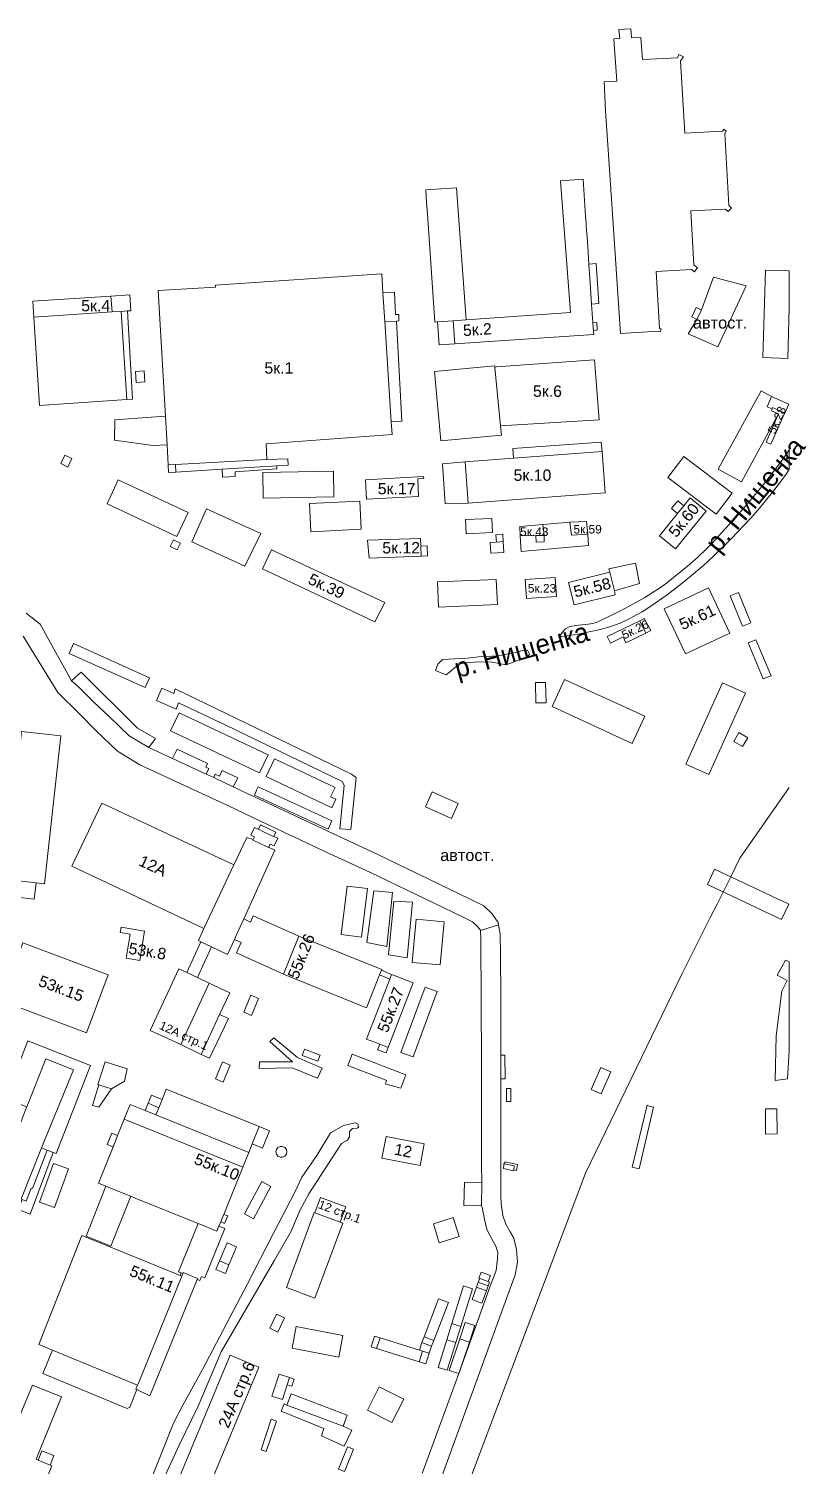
# Model space of a CAD drawing. Header units: metres. Extents: x 9999 to 15101, y 6965 to 11034.
# Drawn here: x 14531 to 15011, y 8462 to 9349 of the extents above; entities that cross this region are included whole.
import ezdxf
from ezdxf.enums import TextEntityAlignment as Align

# ---------------------------------------------------------------- set-up
doc = ezdxf.new("R2010")
doc.units = ezdxf.units.M
doc.header["$MEASUREMENT"] = 0
for name, color, linetype, lineweight in [('Слой 14', 7, 'Continuous', 0), ('Слой 19', 7, 'Continuous', 0), ('Слой 25', 7, 'Continuous', 0), ('Слой 3', 7, 'Continuous', 0), ('Слой 32', 7, 'Continuous', 0), ('Слой 41', 7, 'Continuous', 0), ('Слой 53', 7, 'Continuous', 0), ('Слой 9', 7, 'Continuous', 0)]:
    doc.layers.add(name, color=color, linetype=linetype, lineweight=lineweight)
doc.styles.add('Style-arial', font='arial.shx')
doc.styles.add('Style-d432', font='d432.shx')

msp = doc.modelspace()

# ---------------------------------------------------------------- linework, layer by layer
at = {"layer": 'Слой 14', "color": 8, "linetype": 'Continuous', "lineweight": 0, "flags": 128}
msp.add_lwpolyline([(14945.81, 9175.99), (14953.27, 9196.12), (14973.48, 9190.79), (14956.02, 9153.11), (14937.65, 9161.19), (14943.03, 9170.14), (14945.81, 9175.99)], close=True, dxfattribs=at)
at = {"layer": 'Слой 19', "color": 8, "linetype": 'Continuous', "lineweight": 0, "flags": 128}
msp.add_lwpolyline([(15000, 8881.36), (14969.62, 8837.59), (14963.91, 8826.17), (14961.64, 8821.64), (14959.2, 8816.77), (14955.51, 8809.39), (14951.32, 8801.01), (14934.03, 8766.46), (14874.3, 8643.25), (14792.95, 8427.32)], dxfattribs=at)
at = {"layer": 'Слой 25', "color": 8, "linetype": 'Continuous', "lineweight": 0, "flags": 128}
for points in [[(14529.28, 8988.8), (14537.92, 8982.08), (14557.36, 8947.05), (14561.28, 8943.68), (14570.88, 8934.08), (14580.85, 8924.76), (14592.92, 8913.27), (14605, 8905.97), (14605.04, 8905.95), (14619.62, 8899.18), (14640.33, 8889.56), (14645.03, 8887.38), (14651.37, 8884.43), (14656.92, 8881.75), (14659.2, 8880.64), (14662.22, 8879.22), (14681.6, 8870.08), (14721.92, 8851.2), (14746.24, 8840), (14803.2, 8812.48), (14811.52, 8808.32), (14816.64, 8803.52), (14820.48, 8798.08), (14820.73, 8796.57), (14809.59, 8793.03), (14809.59, 8793.03), (14809.58, 8793.24), (14807.69, 8795.52), (14804.58, 8798.38), (14798, 8801.67), (14741.67, 8828.89), (14716.24, 8840.61), (14673.92, 8860.43), (14654.14, 8869.91), (14599.36, 8895.36), (14585.6, 8903.68), (14572.48, 8916.16), (14562.24, 8926.72), (14548.8, 8939.84), (14527.36, 8974.72)], [(14773.68, 8458.01), (14796.25, 8519.61), (14815.77, 8574.2), (14819.27, 8583.31), (14820.03, 8590.66), (14820.23, 8594.36), (14819.01, 8598.36), (14817.35, 8601.2), (14813.67, 8608.11), (14812.16, 8613.76), (14810.51, 8622.23), (14810.24, 8623.2), (14810.48, 8637.65), (14810.08, 8648.47), (14810.09, 8710.89), (14809.77, 8787.62), (14809.59, 8793.03), (14820.73, 8796.57), (14821.67, 8790.8), (14821.76, 8788.16), (14821.82, 8780.72), (14822.08, 8748.8), (14822.08, 8716.12), (14822.08, 8701.46), (14822.08, 8636.48), (14822.08, 8629.12), (14822.4, 8624.32), (14823.36, 8617.28), (14825.28, 8611.84), (14827.84, 8607.04), (14830.08, 8603.2), (14831.68, 8596.16), (14832.32, 8588.48), (14831.04, 8580.48), (14827.2, 8570.56), (14784.32, 8452.16)]]:
    msp.add_lwpolyline(points, dxfattribs=at)
at = {"layer": 'Слой 3', "color": 8, "linetype": 'Continuous', "lineweight": 0, "flags": 128}
for points in [[(14896.02, 9161.38), (14889.03, 9265.7), (14886.76, 9298.81), (14885.83, 9316.82), (14893.63, 9317.23), (14891.89, 9343.26), (14895.42, 9343.43), (14894.92, 9348.97), (14902.22, 9349.48), (14902.81, 9343.85), (14908.44, 9344.02), (14909.4, 9330.49), (14931.07, 9331.61), (14931.98, 9333.64), (14934.71, 9332.12), (14932.99, 9329.69), (14935.7, 9285.13), (14958.76, 9286.25), (14959.77, 9287.46), (14961.18, 9286.25), (14960.37, 9284.93), (14962.82, 9240.48), (14964.43, 9238.76), (14962.31, 9236.63), (14960.79, 9238.15), (14939.25, 9237.04), (14941.07, 9203.64), (14943.5, 9202.22), (14941.48, 9199.49), (14939.66, 9201), (14917.88, 9199.74), (14920.03, 9164.8), (14920.99, 9163.82), (14920.32, 9162.46), (14919.24, 9162.88), (14896.02, 9161.38)], [(14800.76, 9169.85), (14865.13, 9174.46), (14859, 9255.71), (14872.81, 9256.64), (14874.4, 9233.64), (14874.67, 9229.63), (14874.77, 9228.2), (14875.01, 9224.83), (14875.1, 9223.52), (14875.68, 9215.07), (14876.42, 9204.29), (14877.24, 9192.45), (14878.13, 9179.55), (14878.92, 9168.1), (14879.12, 9165.09), (14879.25, 9163.24), (14879.42, 9160.74), (14793.79, 9155.14), (14792.79, 9169.31), (14800.76, 9169.85)], [(14800.76, 9169.85), (14792.79, 9169.31), (14782.97, 9168.61), (14781.36, 9168.52), (14776.77, 9235.19), (14776.29, 9242.13), (14775.74, 9250.13), (14794.85, 9251.3), (14800.76, 9169.85)], [(14877.24, 9192.45), (14876.42, 9204.29), (14880.86, 9204.59), (14882.56, 9179.86), (14878.13, 9179.55), (14877.24, 9192.45)], [(14985.39, 9200.49), (15000, 9200.06), (15000, 9177.4), (14999.09, 9146.09), (14983.82, 9146.54), (14985.39, 9200.49)], [(14677.72, 9083.61), (14621.32, 9080.67), (14616.95, 9080.44), (14616.24, 9092.74), (14615.22, 9110.37), (14610.74, 9187.94), (14646.06, 9189.97), (14646.1, 9191.34), (14748.6, 9198.35), (14749.36, 9186.56), (14750.51, 9168.76), (14754.49, 9107), (14755, 9099.01), (14677.36, 9093.33), (14677.72, 9083.61)], [(14581.62, 9184.54), (14582.27, 9174.71), (14534, 9171.51), (14533.34, 9181.34), (14581.62, 9184.54)], [(14581.62, 9184.54), (14593.27, 9185.31), (14593.93, 9175.48), (14591.88, 9175.35), (14587.88, 9175.08), (14582.27, 9174.71), (14581.62, 9184.54)], [(14750.51, 9168.76), (14749.36, 9186.56), (14756.48, 9187.02), (14757.13, 9173.11), (14759.2, 9173.11), (14759.2, 9169.32), (14757.67, 9169.04), (14750.51, 9168.76)], [(14582.27, 9174.71), (14587.88, 9175.08), (14591.49, 9120.63), (14537.6, 9117.06), (14534, 9171.51), (14582.27, 9174.71)], [(14591.49, 9120.63), (14587.88, 9175.08), (14591.88, 9175.35), (14594.92, 9120.86), (14591.49, 9120.63)], [(14943.03, 9170.14), (14939.85, 9171.64), (14942.63, 9177.5), (14945.81, 9175.99), (14943.03, 9170.14)], [(14754.49, 9107), (14750.51, 9168.76), (14757.67, 9169.04), (14760.97, 9107.42), (14754.49, 9107)], [(14792.79, 9169.31), (14793.79, 9155.14), (14783.97, 9154.53), (14782.97, 9168.61), (14792.79, 9169.31)], [(14879.12, 9165.09), (14878.92, 9168.1), (14881.28, 9168.26), (14881.62, 9163.4), (14879.25, 9163.24), (14879.12, 9165.09)], [(14821.88, 9104.37), (14818.5, 9140.48), (14819.52, 9140.8), (14879.96, 9145.19), (14882.81, 9108.23), (14821.88, 9104.37)], [(14602.09, 9138.36), (14602.52, 9131.64), (14597.09, 9131.29), (14596.66, 9138.02), (14602.09, 9138.36)], [(14781.12, 9137.92), (14818.41, 9141.41), (14818.5, 9140.48), (14821.88, 9104.37), (14822.42, 9098.6), (14785.13, 9095.11), (14781.12, 9137.92)], [(14989.14, 9122.52), (14986.34, 9116.28), (14989.46, 9114.88), (14989.04, 9113.76), (14993.36, 9111.84), (14970.53, 9069.83), (14956.15, 9077.76), (14982.63, 9126.03), (14989.14, 9122.52)], [(14996.79, 9111.6), (14997.16, 9112.45), (14989.76, 9115.68), (14989.46, 9114.88), (14986.34, 9116.28), (14989.14, 9122.52), (14999.76, 9117.76), (14996.96, 9111.52), (14996.79, 9111.6)], [(14615.22, 9110.37), (14616.24, 9092.74), (14607.47, 9092.23), (14583.81, 9095.55), (14584.03, 9108.14), (14606.45, 9109.86), (14615.22, 9110.37)], [(14989.04, 9113.76), (14989.46, 9114.88), (14989.76, 9115.68), (14997.16, 9112.45), (14996.79, 9111.6), (14988.75, 9093.19), (14985.85, 9094.46), (14993.36, 9111.84), (14989.04, 9113.76)], [(14553.25, 9086.4), (14557.57, 9084.28), (14555, 9079.03), (14550.68, 9081.15), (14553.25, 9086.4)], [(14683.97, 9079.74), (14650.13, 9077.62), (14621.58, 9075.84), (14621.32, 9080.67), (14677.72, 9083.61), (14690.61, 9084.19), (14690.86, 9080.18), (14683.97, 9079.74)], [(14800.14, 9082.19), (14829.88, 9084.42), (14884.52, 9088.53), (14886.43, 9063.12), (14802.05, 9056.78), (14800.14, 9082.19)], [(14935.05, 9085.54), (14964.73, 9062.94), (14954.9, 9050.04), (14925.22, 9072.64), (14935.05, 9085.54)], [(14621.32, 9080.67), (14621.58, 9075.84), (14617.2, 9075.61), (14616.95, 9080.44), (14621.32, 9080.67)], [(14650.13, 9077.62), (14683.97, 9079.74), (14683.97, 9077.83), (14658.2, 9076.04), (14658.2, 9073.26), (14650.43, 9072.78), (14650.13, 9077.62)], [(14675.58, 9059.89), (14675.29, 9075.65), (14718.8, 9076.43), (14719.08, 9060.67), (14675.58, 9059.89)], [(14802.05, 9056.78), (14787.69, 9056.24), (14786.12, 9080.97), (14800.14, 9082.19), (14802.05, 9056.78)], [(14586.14, 9071.09), (14629.14, 9050.91), (14622.22, 9036.16), (14579.22, 9056.33), (14586.14, 9071.09)], [(14770.81, 9071.69), (14771.37, 9060.89), (14739.16, 9059.21), (14738.53, 9071.23), (14774.46, 9073.11), (14774.52, 9071.88), (14770.81, 9071.69)], [(14704.06, 9056.47), (14735.15, 9058.01), (14736, 9040.67), (14704.91, 9039.14), (14704.06, 9056.47)], [(14934.91, 9055.15), (14938.82, 9059.97), (14948.75, 9051.89), (14929.82, 9028.6), (14919.89, 9036.68), (14931.05, 9050.41), (14934.91, 9055.15)], [(14931.05, 9050.41), (14927.34, 9053.43), (14931.19, 9058.17), (14934.91, 9055.15), (14931.05, 9050.41)], [(14673.97, 9038.1), (14664.23, 9017.83), (14631.56, 9032.91), (14640.51, 9053.18), (14673.97, 9038.1)], [(14800.24, 9046.56), (14816.6, 9047.27), (14816.97, 9038.57), (14800.62, 9037.86), (14800.24, 9046.56)], [(14843.7, 9036.74), (14834, 9036.48), (14833.85, 9042.24), (14847.96, 9043.59), (14848.78, 9036.87), (14843.7, 9036.74)], [(14834, 9036.48), (14843.7, 9036.74), (14843.8, 9032.75), (14848.89, 9032.89), (14848.78, 9036.87), (14847.96, 9043.59), (14864.74, 9044.94), (14865.61, 9036.97), (14875.74, 9037.61), (14876.22, 9030.66), (14834.57, 9026.9), (14834, 9036.48)], [(14874.97, 9045.52), (14875.74, 9037.61), (14865.61, 9036.97), (14864.74, 9044.94), (14874.97, 9045.52)], [(14618.21, 9029.99), (14620.26, 9034.19), (14624.54, 9032.1), (14622.49, 9027.9), (14618.21, 9029.99)], [(14772.52, 9034.99), (14772.72, 9030.2), (14772.97, 9024.11), (14740.89, 9022.7), (14739.95, 9033.86), (14772.52, 9034.99)], [(14772.72, 9030.2), (14776.61, 9030.36), (14776.86, 9024.27), (14772.97, 9024.11), (14772.72, 9030.2)], [(14816.03, 9025.87), (14815.6, 9032.47), (14819.39, 9032.72), (14823.62, 9032.99), (14824.05, 9026.39), (14816.03, 9025.87)], [(14819.39, 9032.72), (14819.09, 9037.26), (14823.32, 9037.53), (14823.62, 9032.99), (14819.39, 9032.72)], [(14843.7, 9036.74), (14848.78, 9036.87), (14848.89, 9032.89), (14843.8, 9032.75), (14843.7, 9036.74)], [(14744.44, 8983.47), (14675.18, 9016.25), (14680.61, 9028.04), (14750.6, 8995.48), (14744.44, 8983.47)], [(14892.16, 9002.55), (14892.73, 9000.26), (14867.33, 8993.93), (14863.86, 9007.84), (14889.26, 9014.17), (14892.16, 9002.55)], [(14892.16, 9002.55), (14889.26, 9014.17), (14888.76, 9016.14), (14905.11, 9019.64), (14907.69, 9007.13), (14892.16, 9002.55)], [(14783.7, 8992.46), (14783.03, 9008.23), (14819.21, 9009.71), (14820.02, 8994.13), (14783.7, 8992.46)], [(14855.55, 9010.93), (14856.36, 8999.18), (14837.99, 8997.9), (14837.17, 9009.65), (14855.55, 9010.93)], [(14922.88, 8991.52), (14950.21, 9004.39), (14963.3, 8976.6), (14935.96, 8963.73), (14922.88, 8991.52)], [(14976.29, 8982.98), (14971.13, 8980.86), (14963.49, 8999.52), (14968.66, 9001.63), (14976.29, 8982.98)], [(14907.77, 8984.17), (14911.45, 8976.57), (14899.22, 8970.64), (14897.51, 8974.18), (14889.68, 8970.38), (14887.72, 8974.44), (14907.77, 8984.17)], [(14911.45, 8976.57), (14907.77, 8984.17), (14910.53, 8985.49), (14914.59, 8978.09), (14911.45, 8976.57)], [(14558.56, 8970.08), (14605.46, 8948.95), (14602.74, 8942.92), (14555.84, 8964.05), (14558.56, 8970.08)], [(14979.44, 8972.49), (14988.78, 8950.28), (14983.98, 8948.26), (14974.63, 8970.47), (14979.44, 8972.49)], [(14605.04, 8905.95), (14605, 8905.97), (14592.92, 8913.27), (14580.85, 8924.76), (14570.88, 8934.08), (14561.28, 8943.68), (14557.36, 8947.05), (14561.76, 8951.2), (14563.2, 8952.48), (14597.92, 8917.92), (14609.12, 8911.52), (14605.04, 8905.95)], [(14621.28, 8942.08), (14730.08, 8889.6), (14732.96, 8887.36), (14729.6, 8855.36), (14722.72, 8855.84), (14725.44, 8882.72), (14724.32, 8884.96), (14652.48, 8919.68), (14623.36, 8933.44), (14621.76, 8929.6), (14609.76, 8935.04), (14612.96, 8942.56), (14620.32, 8939.36), (14620.8, 8940.8), (14621.28, 8942.08)], [(14843.48, 8945.99), (14849.72, 8946.14), (14850.03, 8933.6), (14843.79, 8933.45), (14843.48, 8945.99)], [(14950.4, 8889.29), (14936.16, 8895.66), (14958.78, 8945.95), (14973.01, 8939.49), (14950.4, 8889.29)], [(14623.6, 8927.36), (14678.51, 8901.52), (14673.27, 8890.39), (14618.36, 8916.23), (14623.6, 8927.36)], [(14550.72, 8913.12), (14540.61, 8821.94), (14535.39, 8822.52), (14517.5, 8824.51), (14516.24, 8824.65), (14523.64, 8891.35), (14520.9, 8891.65), (14521.65, 8898.38), (14524.51, 8898.06), (14526.49, 8915.82), (14550.72, 8913.12)], [(14968.96, 8915.2), (14974.4, 8912), (14971.2, 8906.56), (14965.76, 8909.76), (14968.96, 8915.2)], [(14640.33, 8889.56), (14619.62, 8899.18), (14622.4, 8904.96), (14641.17, 8896.06), (14640.14, 8893.89), (14641.92, 8893.04), (14640.33, 8889.56)], [(14682.56, 8899.04), (14719.88, 8881.35), (14717.09, 8875.47), (14720.22, 8873.99), (14717.76, 8868.81), (14677.32, 8887.98), (14682.56, 8899.04)], [(14656.92, 8881.75), (14651.37, 8884.43), (14645.03, 8887.38), (14645.93, 8889.43), (14648.61, 8888.18), (14650.24, 8891.68), (14659.77, 8887.25), (14656.92, 8881.75)], [(14672.32, 8881.6), (14717.76, 8860.8), (14715.52, 8855.52), (14670.08, 8876.64), (14671.52, 8880), (14672.32, 8881.6)], [(14638.92, 8794.2), (14638.39, 8794.53), (14557.57, 8832.72), (14575.92, 8871.56), (14657.45, 8833.48), (14639.35, 8795.17), (14638.92, 8794.2)], [(14791.59, 8862.17), (14775.56, 8869.3), (14779.72, 8878.64), (14795.75, 8871.51), (14791.59, 8862.17)], [(14670.08, 8850.81), (14667.89, 8851.9), (14670.08, 8856.63), (14672.36, 8855.57), (14672.54, 8855.49), (14675.75, 8854), (14681.89, 8851.15), (14682.07, 8851.06), (14684.47, 8849.95), (14682.27, 8845.22), (14679.74, 8846.4), (14678.88, 8844.54), (14678.77, 8844.31), (14672.82, 8847.08), (14669.14, 8848.78), (14669.3, 8849.11), (14670.08, 8850.81)], [(14672.54, 8855.49), (14673.8, 8858.2), (14683.33, 8853.77), (14682.07, 8851.06), (14681.89, 8851.15), (14675.75, 8854), (14672.54, 8855.49)], [(14682.72, 8842.56), (14663.75, 8800.72), (14663.59, 8800.24), (14659.11, 8790.45), (14658.91, 8789.99), (14657.98, 8787.98), (14657.77, 8787.52), (14653.47, 8778.24), (14643.55, 8783.03), (14637.09, 8786.15), (14635.67, 8786.84), (14638.92, 8794.2), (14639.35, 8795.17), (14657.45, 8833.48), (14657.7, 8834.01), (14665.44, 8850.4), (14669.3, 8849.11), (14669.14, 8848.78), (14672.82, 8847.08), (14678.77, 8844.31), (14678.88, 8844.54), (14682.72, 8842.56)], [(14535.39, 8822.52), (14534.19, 8812.31), (14516.32, 8814.4), (14517.5, 8824.51), (14535.39, 8822.52)], [(14739.84, 8818.88), (14736.17, 8789), (14723.56, 8790.55), (14727.23, 8820.43), (14739.84, 8818.88)], [(14755.2, 8816.56), (14751.72, 8783.24), (14739.44, 8785.6), (14743.68, 8817.6), (14755.2, 8816.56)], [(14752.88, 8778.08), (14756.03, 8811.17), (14767.55, 8810.44), (14764.4, 8776.24), (14752.88, 8778.08)], [(14667.65, 8798.09), (14669.41, 8802.07), (14697.44, 8789.53), (14687.98, 8766.08), (14658.95, 8779.2), (14661.89, 8785.64), (14657.77, 8787.52), (14657.98, 8787.98), (14658.91, 8789.99), (14659.11, 8790.45), (14663.59, 8800.24), (14667.65, 8798.09)], [(14769.84, 8800), (14787.17, 8798.45), (14784.78, 8771.81), (14767.45, 8773.37), (14769.84, 8800)], [(14587.84, 8795.04), (14602.34, 8792.65), (14599.36, 8774.55), (14591.08, 8775.91), (14593.53, 8790.8), (14587.31, 8791.82), (14587.84, 8795.04)], [(14527.29, 8785.45), (14579.96, 8765.6), (14566.5, 8729.91), (14523.31, 8746.18), (14525.76, 8752.67), (14516.28, 8756.25), (14527.29, 8785.45)], [(14628.45, 8767.14), (14637.09, 8786.15), (14643.55, 8783.03), (14634.95, 8764.14), (14628.45, 8767.14)], [(14697.44, 8789.53), (14698.45, 8789.18), (14748.67, 8768.91), (14748.53, 8768.54), (14747.36, 8765.65), (14739.22, 8745.31), (14687.98, 8766.08), (14697.44, 8789.53)], [(15000, 8718.83), (14999.04, 8701.44), (14991.36, 8700.48), (14992, 8728), (14995.52, 8755.52), (14998.72, 8762.24), (14992.64, 8765.44), (14995.52, 8770.56), (14997.76, 8774.72), (15000, 8773.77), (15000, 8718.83)], [(14642.17, 8760.62), (14624.65, 8722.73), (14623.8, 8723.13), (14605.89, 8731.41), (14623.48, 8769.44), (14628.45, 8767.14), (14634.95, 8764.14), (14642.17, 8760.62)], [(14752.63, 8720.88), (14752.2, 8721.04), (14749.2, 8722.2), (14747.43, 8722.88), (14747, 8723.05), (14739.26, 8726.04), (14753.55, 8763.03), (14754.66, 8765.9), (14755.89, 8765.43), (14768.09, 8760.71), (14752.63, 8720.88)], [(14754.66, 8765.9), (14753.55, 8763.03), (14747.36, 8765.65), (14748.53, 8768.54), (14754.66, 8765.9)], [(14642.17, 8760.62), (14654.88, 8754.63), (14648.64, 8741.15), (14637.29, 8716.59), (14624.65, 8722.73), (14642.17, 8760.62)], [(14775.36, 8758.16), (14782.93, 8755.34), (14767.96, 8715.05), (14760.39, 8717.86), (14775.36, 8758.16)], [(14663.51, 8742.6), (14667.98, 8753.1), (14672.69, 8751.1), (14668.21, 8740.6), (14663.51, 8742.6)], [(14637.29, 8716.59), (14648.64, 8741.15), (14654.15, 8738.65), (14642.41, 8714.35), (14637.29, 8716.59)], [(14516.55, 8689.43), (14530.37, 8724.88), (14569.05, 8709.81), (14547.84, 8655.36), (14545.89, 8656.12), (14542.28, 8657.53), (14538.85, 8658.85), (14558.4, 8707.04), (14541.44, 8713.76), (14529.75, 8684.28), (14516.55, 8689.43)], [(14711.88, 8708.12), (14709.08, 8701.91), (14693.44, 8708.21), (14673.09, 8707.86), (14673.18, 8712.05), (14693.62, 8711.97), (14679.55, 8724.47), (14682.09, 8726.91), (14696.59, 8714.59), (14711.88, 8708.12)], [(14700.98, 8719.75), (14710.61, 8716.16), (14709.2, 8712.35), (14699.56, 8715.94), (14700.98, 8719.75)], [(14752.63, 8720.88), (14751.32, 8717.46), (14746.11, 8719.47), (14747.43, 8722.88), (14749.2, 8722.2), (14752.2, 8721.04), (14752.63, 8720.88)], [(14503.59, 8618.86), (14508.88, 8632.07), (14525.94, 8674.75), (14527.46, 8678.55), (14528.06, 8680.05), (14528.77, 8681.82), (14529.75, 8684.28), (14541.44, 8713.76), (14558.4, 8707.04), (14538.85, 8658.85), (14519.68, 8610.9), (14503.07, 8617.55), (14503.59, 8618.86)], [(14581.88, 8695.31), (14574.15, 8697.83), (14573.45, 8698.06), (14578.02, 8712.08), (14591.52, 8707.68), (14589.89, 8700.01), (14581.88, 8695.31)], [(14646.03, 8701.48), (14650.5, 8711.98), (14655.21, 8709.98), (14650.74, 8699.48), (14646.03, 8701.48)], [(14763.48, 8704.01), (14760.32, 8695.84), (14750.84, 8698.4), (14751.68, 8700.59), (14727.65, 8709.83), (14730.31, 8716.76), (14763.48, 8704.01)], [(14822.08, 8701.46), (14822.08, 8716.12), (14824.48, 8716.16), (14824.72, 8701.51), (14822.08, 8701.46)], [(14883.84, 8708.56), (14889.98, 8705.86), (14884, 8692.23), (14877.86, 8694.93), (14883.84, 8708.56)], [(14574.15, 8697.83), (14581.88, 8695.31), (14574.13, 8684.05), (14570.25, 8684.97), (14574.15, 8697.83)], [(14668.71, 8661.4), (14666.58, 8656.12), (14609.34, 8679.21), (14611.16, 8683.71), (14612.51, 8687.07), (14613.2, 8688.76), (14615.76, 8695.1), (14672.99, 8672.01), (14668.71, 8661.4)], [(14825.6, 8695.52), (14828.32, 8695.49), (14828.24, 8687.44), (14825.52, 8687.47), (14825.6, 8695.52)], [(14589.76, 8676.56), (14593.42, 8685.64), (14602.61, 8681.93), (14609.34, 8679.21), (14666.58, 8656.12), (14662.91, 8647.04), (14589.76, 8676.56)], [(14602.61, 8681.93), (14604.49, 8686.4), (14611.16, 8683.71), (14609.34, 8679.21), (14602.61, 8681.93)], [(14604.49, 8686.4), (14606.53, 8691.46), (14613.2, 8688.76), (14612.51, 8687.07), (14611.16, 8683.71), (14604.49, 8686.4)], [(14912.32, 8685.28), (14913.6, 8684.64), (14916.32, 8684), (14907.36, 8645.92), (14903.2, 8647.04), (14912.32, 8685.28)], [(14650.2, 8615.55), (14649.28, 8613.26), (14648.2, 8610.59), (14647, 8607.62), (14637.01, 8611.66), (14635.4, 8612.3), (14596.57, 8627.97), (14593.86, 8629.07), (14592.15, 8629.76), (14581.42, 8634.09), (14578.38, 8635.31), (14573.85, 8637.14), (14582.88, 8659.5), (14584.11, 8662.55), (14585.73, 8666.58), (14589.76, 8676.56), (14662.91, 8647.04), (14651.15, 8617.89), (14650.2, 8615.55)], [(14985.44, 8683.04), (14992.32, 8683.04), (14992.64, 8667.68), (14985.44, 8667.36), (14985.44, 8671.36), (14985.44, 8683.04)], [(14582.88, 8659.5), (14579.32, 8660.93), (14582.18, 8668.01), (14585.73, 8666.58), (14584.11, 8662.55), (14582.88, 8659.5)], [(14668.71, 8661.4), (14672.99, 8672.01), (14679.44, 8669.4), (14675.16, 8658.8), (14668.71, 8661.4)], [(14545.89, 8656.12), (14531.84, 8618.08), (14524.46, 8620.91), (14526.8, 8627.01), (14529.25, 8626.07), (14532.32, 8634.08), (14533.18, 8633.75), (14542.28, 8657.53), (14545.89, 8656.12)], [(14690.17, 8656.46), (14689.83, 8654.97), (14688.88, 8653.77), (14687.5, 8653.1), (14685.96, 8653.1), (14684.58, 8653.77), (14683.63, 8654.97), (14683.29, 8656.46), (14683.63, 8657.96), (14684.58, 8659.16), (14685.96, 8659.82), (14687.5, 8659.82), (14688.88, 8659.16), (14689.83, 8657.96), (14690.17, 8656.46)], [(14751.35, 8665.99), (14774.89, 8661.39), (14772.27, 8647.97), (14748.73, 8652.58), (14751.35, 8665.99)], [(14546.24, 8649.36), (14555.51, 8645.95), (14546.73, 8622.05), (14537.46, 8625.45), (14546.24, 8649.36)], [(14823.92, 8648.48), (14824, 8649.2), (14824.42, 8649.11), (14830.4, 8647.84), (14830.06, 8645.28), (14830, 8644.8), (14823.68, 8646.16), (14823.92, 8648.48)], [(14830.06, 8645.28), (14830.4, 8647.84), (14824.42, 8649.11), (14824.48, 8649.6), (14824.48, 8650.24), (14832.32, 8648.56), (14831.68, 8644.96), (14830.06, 8645.28)], [(14593.86, 8629.07), (14581.49, 8598.3), (14579.72, 8599.02), (14566.35, 8604.45), (14578.38, 8635.31), (14581.42, 8634.09), (14592.15, 8629.76), (14593.86, 8629.07)], [(14674.72, 8638.08), (14680.28, 8635.05), (14669.47, 8615.23), (14663.91, 8618.26), (14674.72, 8638.08)], [(14799.6, 8637.84), (14810.48, 8637.65), (14810.24, 8623.2), (14799.35, 8623.39), (14799.6, 8637.84)], [(14593.86, 8629.07), (14596.57, 8627.97), (14635.4, 8612.3), (14623.29, 8582.43), (14624.92, 8581.76), (14624.25, 8580.12), (14579.47, 8598.42), (14579.72, 8599.02), (14581.49, 8598.3), (14593.86, 8629.07)], [(14723.05, 8613.03), (14707.39, 8618.86), (14710.9, 8628.28), (14726.56, 8622.44), (14723.05, 8613.03)], [(14650.2, 8615.55), (14651.15, 8617.89), (14653.6, 8616.9), (14651.74, 8612.27), (14649.28, 8613.26), (14650.2, 8615.55)], [(14707.36, 8566.21), (14689.82, 8572.75), (14707.05, 8618.99), (14707.39, 8618.86), (14723.05, 8613.03), (14724.59, 8612.46), (14707.36, 8566.21)], [(14780.49, 8612.07), (14792.7, 8615.85), (14796.31, 8604.16), (14784.11, 8600.38), (14780.49, 8612.07)], [(14545.63, 8534.03), (14537.1, 8537.54), (14563.58, 8604.91), (14579.47, 8598.42), (14624.25, 8580.12), (14625.24, 8579.71), (14598.53, 8513.79), (14598.01, 8512.52), (14545.63, 8534.03)], [(14636.44, 8577.09), (14634.8, 8577.76), (14635.06, 8578.4), (14626.19, 8581.98), (14625.93, 8581.35), (14624.92, 8581.76), (14623.29, 8582.43), (14635.4, 8612.3), (14637.01, 8611.66), (14647, 8607.62), (14648.2, 8610.59), (14651.84, 8609.12), (14639.49, 8578.66), (14637.42, 8579.5), (14636.44, 8577.09)], [(14648.61, 8589.23), (14653.28, 8600.24), (14659.11, 8597.77), (14654.41, 8586.68), (14648.61, 8589.23)], [(14648.61, 8589.23), (14654.41, 8586.68), (14652.2, 8581.45), (14646.37, 8583.92), (14648.61, 8589.23)], [(14596.94, 8510.08), (14598.01, 8512.52), (14598.53, 8513.79), (14625.24, 8579.71), (14625.93, 8581.35), (14626.19, 8581.98), (14635.06, 8578.4), (14634.8, 8577.76), (14605.65, 8505.88), (14597.65, 8509.73), (14596.94, 8510.08)], [(14814.32, 8576.43), (14815.2, 8576.11), (14814.32, 8573.77), (14808.22, 8575.99), (14809.05, 8578.38), (14814.32, 8576.43)], [(14814.32, 8576.43), (14809.05, 8578.38), (14808.58, 8578.55), (14809.92, 8582.18), (14815.66, 8580.06), (14814.32, 8576.43)], [(14791.78, 8550.5), (14799.13, 8573.76), (14804.68, 8572.01), (14797.33, 8548.75), (14791.78, 8550.5)], [(14813.18, 8570.65), (14810.43, 8563.07), (14804.33, 8565.29), (14807.08, 8572.87), (14813.18, 8570.65)], [(14807.08, 8572.87), (14808.22, 8575.99), (14814.32, 8573.77), (14813.18, 8570.65), (14807.08, 8572.87)], [(14774.76, 8542.28), (14783.74, 8565.79), (14789.74, 8563.5), (14780.75, 8539.99), (14774.76, 8542.28)], [(14684.54, 8545.23), (14679.51, 8547.67), (14683.72, 8556.37), (14688.75, 8553.94), (14684.54, 8545.23)], [(14796.76, 8541.06), (14800.15, 8551.21), (14806.14, 8549.21), (14802.75, 8539.06), (14796.76, 8541.06)], [(14693.39, 8535.37), (14695.94, 8548.6), (14724.69, 8543.06), (14722.13, 8529.83), (14693.39, 8535.37)], [(14745.49, 8535.13), (14742.06, 8536.22), (14744.14, 8542.83), (14747.58, 8541.75), (14745.49, 8535.13)], [(14780.75, 8539.99), (14779.41, 8536.48), (14773.42, 8538.77), (14774.76, 8542.28), (14780.75, 8539.99)], [(14791.78, 8550.5), (14797.33, 8548.75), (14794.25, 8538.73), (14788.77, 8540.42), (14791.78, 8550.5)], [(14591.61, 8498.15), (14539.68, 8519.68), (14545.63, 8534.03), (14598.01, 8512.52), (14596.94, 8510.08), (14597.65, 8509.73), (14593.17, 8498.95), (14591.61, 8498.15)], [(14773.8, 8533.49), (14771.71, 8526.87), (14745.49, 8535.13), (14747.58, 8541.75), (14771.85, 8534.1), (14773.8, 8533.49)], [(14771.71, 8526.87), (14773.8, 8533.49), (14777.88, 8532.2), (14775.8, 8525.58), (14771.71, 8526.87)], [(14779.41, 8536.48), (14777.88, 8532.2), (14773.8, 8533.49), (14771.85, 8534.1), (14773.42, 8538.77), (14779.41, 8536.48)], [(14794.25, 8538.73), (14788.98, 8521.69), (14783.5, 8523.39), (14788.77, 8540.42), (14794.25, 8538.73)], [(14802.75, 8539.06), (14796.25, 8519.61), (14790.25, 8521.61), (14796.76, 8541.06), (14802.75, 8539.06)], [(14618.44, 8442.96), (14655.14, 8531.04), (14672.87, 8523.65), (14636.18, 8435.57), (14618.44, 8442.96)], [(14690.37, 8512.69), (14687.43, 8503.6), (14680.91, 8505.71), (14685.29, 8519.23), (14691.8, 8517.12), (14690.37, 8512.69)], [(14690.37, 8512.69), (14691.8, 8517.12), (14694.53, 8516.24), (14693.1, 8511.81), (14690.37, 8512.69)], [(14512.33, 8462.57), (14533.28, 8512.51), (14551.1, 8505.24), (14535.4, 8466.74), (14536.64, 8466.23), (14544.07, 8463.2), (14545.18, 8462.75), (14540.32, 8450.83), (14512.33, 8462.57)], [(14724.76, 8487.1), (14690.09, 8500.25), (14692.72, 8507.17), (14727.38, 8494.02), (14724.76, 8487.1)], [(14747.11, 8511.51), (14762.23, 8503.85), (14754.95, 8489.49), (14739.84, 8497.14), (14747.11, 8511.51)], [(14713.02, 8485.69), (14686.62, 8496.49), (14688.38, 8501.07), (14690.09, 8500.25), (14724.76, 8487.1), (14730.17, 8484.77), (14725.5, 8474.75), (14711.49, 8481.28), (14713.02, 8485.69)], [(14677.43, 8471.54), (14674.17, 8472.61), (14680.37, 8491.44), (14683.62, 8490.38), (14677.43, 8471.54)], [(14536.64, 8466.23), (14539, 8472.02), (14546.43, 8468.99), (14544.07, 8463.2), (14536.64, 8466.23)], [(14721.91, 8460.7), (14727.45, 8474.48), (14731.13, 8473), (14725.59, 8459.23), (14721.91, 8460.7)]]:
    msp.add_lwpolyline(points, close=True, dxfattribs=at)
at = {"layer": 'Слой 32', "color": 8, "linetype": 'Continuous', "lineweight": 0, "flags": 128}
for points in [[(15000, 9077.51), (14997.67, 9074.11), (14989.94, 9063.69), (14981.76, 9053.72), (14976.08, 9047.25), (14964.18, 9034.63), (14953.05, 9023.77), (14947.34, 9018.58), (14938.55, 9011.06), (14934.04, 9007.4), (14924.72, 9000.25), (14914.56, 8993.08), (14909.35, 8989.77), (14901.29, 8985.33), (14895.71, 8982.79), (14892.86, 8981.67), (14888.47, 8980.19), (14882.53, 8978.64), (14870.59, 8976.21), (14863.13, 8974.88), (14859.51, 8974.51), (14859, 8974.64), (14858.89, 8974.91), (14859.13, 8975.75), (14859.84, 8976.85), (14862.06, 8979.14), (14863.77, 8980.19), (14865.86, 8980.8), (14870.16, 8981.5), (14875.95, 8982.08), (14878.77, 8982.55), (14881.49, 8983.33), (14882.79, 8983.89), (14895.42, 8990.08), (14901.68, 8993.33), (14910.91, 8998.55), (14919.88, 9004.32), (14924.24, 9007.47), (14937.31, 9017.76), (14943.52, 9023.18), (14949.47, 9028.9), (14952.34, 9031.9), (14966.87, 9047.79), (14973.95, 9055.85), (14984.23, 9068.17), (14993.96, 9080.91), (14998.58, 9087.47), (15000, 9089.56), (15000, 9077.51)], [(14796.83, 8957.49), (14794.4, 8955.78), (14790.38, 8952.55), (14788.34, 8950.9), (14781.88, 8953.47), (14783.2, 8957.49), (14786.03, 8960.26), (14801.38, 8961.12), (14808.49, 8961.91), (14820.22, 8962.63), (14832.34, 8964.87), (14835.3, 8965.8), (14838.48, 8966.09), (14839.75, 8963.55), (14838.73, 8962.11), (14825.36, 8956.9), (14816.73, 8958.55), (14808.56, 8958.88), (14799.73, 8958.28), (14796.83, 8957.49)]]:
    msp.add_lwpolyline(points, close=True, dxfattribs=at)
msp.add_lwpolyline([(14603.83, 8447.71), (14620.09, 8489.09), (14626.01, 8500.05), (14638, 8522.06), (14655.13, 8554.67), (14665.54, 8574.61), (14681.8, 8606.35), (14694.99, 8631.63), (14699.3, 8640.93), (14708.64, 8654.27), (14717.09, 8668.24), (14725.07, 8672.74), (14732.34, 8674.32), (14733.92, 8673.69), (14734.23, 8671.79), (14733.44, 8671.08), (14730.6, 8670.92), (14728.71, 8668.95), (14728.71, 8665.79), (14727.44, 8663.73), (14723.81, 8661.68), (14703.59, 8630.47), (14698.3, 8620.64), (14692.54, 8607.05), (14682.51, 8589.67), (14649.61, 8533.04), (14635.41, 8499.57), (14623.65, 8475.42), (14608.96, 8443.36)], dxfattribs=at)
at = {"layer": 'Слой 41', "color": 8, "linetype": 'Continuous', "lineweight": 0, "flags": 128}
msp.add_lwpolyline([(14999.71, 8809.27), (14997.54, 8804.57), (14995.26, 8799.75), (14949.55, 8821.33), (14951.87, 8826.28), (14954, 8830.85), (14999.71, 8809.27)], close=True, dxfattribs=at)
at = {"layer": 'Слой 53', "color": 8, "linetype": 'Continuous', "lineweight": 0, "flags": 128}
for points in [[(14884.52, 9088.53), (14829.88, 9084.42), (14829.43, 9090.41), (14884.09, 9094.39), (14884.52, 9088.53)], [(14853.74, 8931.17), (14861.3, 8947.88), (14910.86, 8925.29), (14903.07, 8908.35), (14853.74, 8931.17)]]:
    msp.add_lwpolyline(points, close=True, dxfattribs=at)

# ---------------------------------------------------------------- texts
at = {"layer": 'Слой 14', "color": 8, "linetype": 'Continuous', "lineweight": 0, "style": 'Style-arial'}
for p in [(14940.59, 9164.5), (14784.67, 8835.92)]:
    msp.add_text('автост.', height=7.2, dxfattribs=at).set_placement(p)
at = {"layer": 'Слой 32', "color": 8, "linetype": 'Continuous', "lineweight": 0, "style": 'Style-d432'}
for rotation, p in [(50.6, (14956.38, 9025.4)), (15.9, (14795.45, 8948.71))]:
    msp.add_text('р. Нищенка', height=12, rotation=rotation, dxfattribs=at).set_placement(p)
at = {"layer": 'Слой 9', "color": 8, "linetype": 'Continuous', "lineweight": 0, "style": 'Style-arial'}
for s, height, p in [('5к.4', 7, (14563.26, 9175.14)), ('5к.1', 7, (14676.26, 9136.69)), ('5к.6', 7, (14841.93, 9122.35)), ('5к.10', 7, (14829.97, 9070.52)), ('5к.17', 7, (14746.2, 9062.22)), ('5к.43', 5.25, (14834, 9036.48)), ('5к.59', 5.25, (14866.9, 9038.03)), ('5к.12', 7, (14748.99, 9025.72)), ('5к.23', 5.25, (14838.77, 9001.59))]:
    msp.add_text(s, height=height, dxfattribs=at).set_placement(p)
for s, height, rotation, p in [('5к.2', 7, 3.7, (14798.93, 9159.8)), ('5к.28', 5.25, 66.4, (14991.26, 9098.94)), ('5к.60', 7, 50.8, (14930.31, 9035.01)), ('5к.39', 7, 334.6, (14702.52, 9007.4)), ('5к.58', 7, 14, (14868, 8998.52)), ('5к.61', 7, 25.2, (14934.23, 8978.26)), ('5к.26', 5.25, 25.8, (14898.26, 8972.61)), ('55к.26', 7, 68, (14696.84, 8762.49)), ('53к.8', 7, 350.6, (14592.04, 8778.76)), ('53к.15', 7, 339.3, (14536.22, 8759.1)), ('55к.27', 7, 68.8, (14752.19, 8729.42)), ('12А стр.1', 5.25, 335.1, (14610.86, 8732.61)), ('12', 7, 348.9, (14755.89, 8654.86)), ('55к.10', 7, 338, (14632.32, 8649.35)), ('12 стр.1', 5.25, 339.5, (14708.98, 8621.9)), ('55к.11', 7, 337.6, (14592.37, 8580.33)), ('24А стр.6', 7, 67.3, (14653.99, 8485.39))]:
    msp.add_text(s, height=height, rotation=rotation, dxfattribs=at).set_placement(p)
msp.add_text('12А', height=7, rotation=334.9, dxfattribs=at).set_placement((14607.51, 8832.97), align=Align.MIDDLE_CENTER)

doc.saveas('drawing.dxf')
